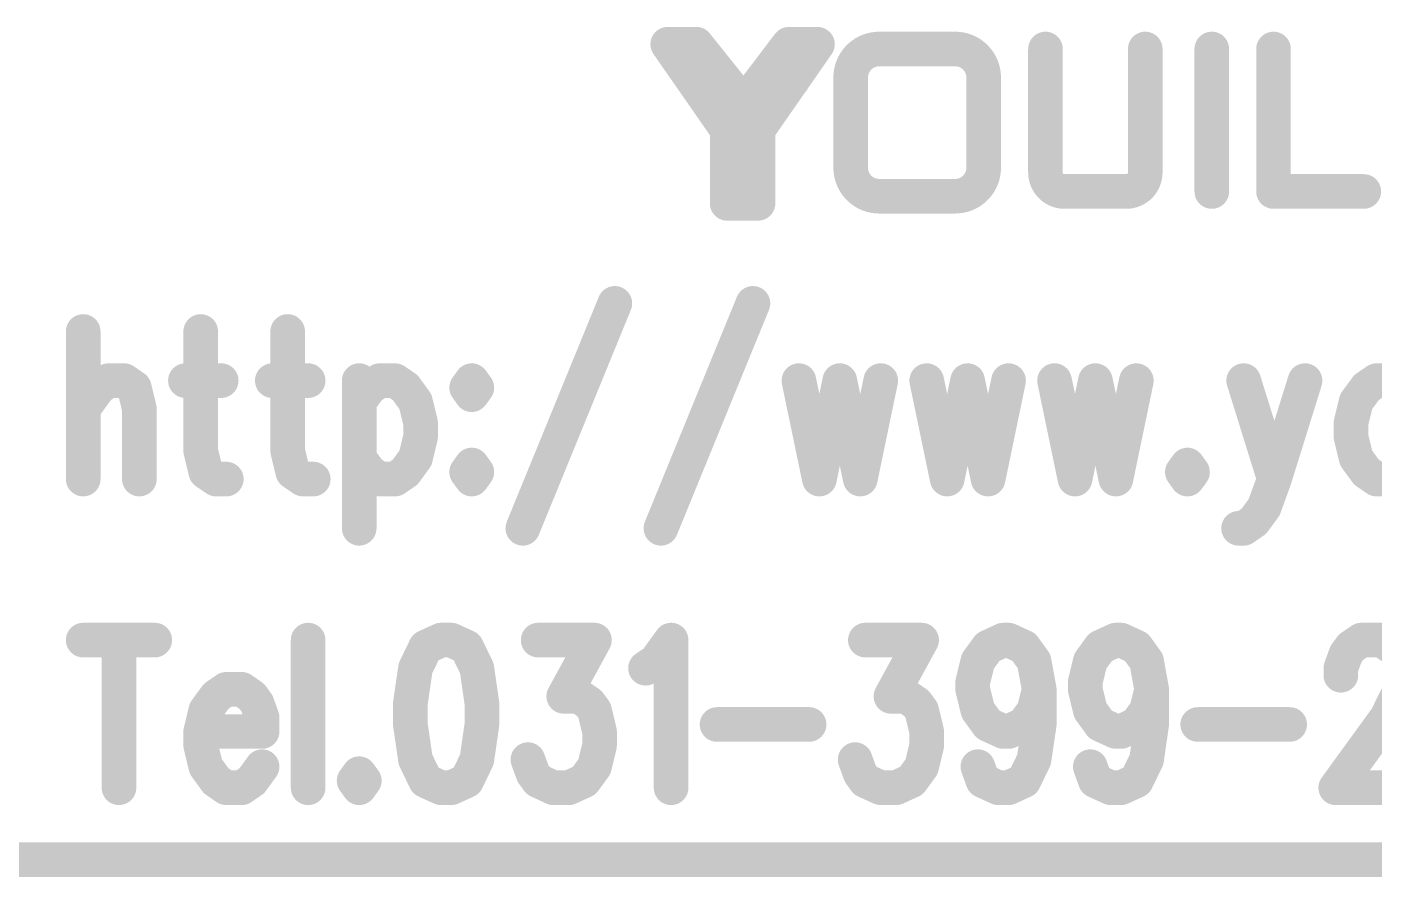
# Model space of a CAD drawing. Extents: x 100 to 144.1, y 92.1 to 144.1.
# Drawn here: x 120.638 to 124.53, y 92.1 to 94.557 of the extents above; entities that cross this region are included whole.
import ezdxf

# ---------------------------------------------------------------- set-up
doc = ezdxf.new("R2010")
doc.units = 0
doc.layers.get('0').update_dxf_attribs({"linetype": 'CONTINUOUS'})
doc.layers.add('MASK-BOTTOM_PHO', color=5, linetype='CONTINUOUS')
doc.layers.add('SILK-BOTTOM_PHO', color=14, linetype='CONTINUOUS')

# ---------------------------------------------------------------- blocks, each defined once
blk = doc.blocks.new('ROUND_1')
at = {"const_width": 0.050038}
blk.add_lwpolyline([(-0.025018, 0, 1), (0.025018, 0, 1)], format="xyb", close=True, dxfattribs=at)

msp = doc.modelspace()

# ---------------------------------------------------------------- linework, layer by layer
at = {"layer": 'MASK-BOTTOM_PHO', "const_width": 0.100076}
for points in [[(122.489214, 94.506542), (122.660918, 94.259654)], [(122.571764, 94.506542), (122.489214, 94.506542)], [(122.493024, 94.505272), (122.569732, 94.505272)], [(122.708924, 94.335092), (122.571764, 94.506542)], [(122.839226, 94.506542), (122.708924, 94.335092)], [(122.750072, 94.259654), (122.921776, 94.506542)], [(122.921776, 94.506542), (122.839226, 94.506542)], [(122.841766, 94.505272), (122.918474, 94.505272)], [(122.528076, 94.470474), (122.590814, 94.470474)], [(122.820176, 94.470474), (122.890026, 94.470474)], [(123.100084, 94.492826), (123.319794, 94.492826)], [(123.580652, 94.492826), (123.580652, 94.135956)], [(123.868942, 94.135956), (123.868942, 94.492826)], [(124.06122, 94.492826), (124.06122, 94.081092)], [(124.239528, 94.492826), (124.239528, 94.081092)], [(122.546872, 94.435422), (122.62104, 94.435422)], [(122.78995, 94.435422), (122.861324, 94.435422)], [(122.562874, 94.400624), (122.639582, 94.400624)], [(122.77217, 94.400624), (122.848878, 94.400624)], [(123.017788, 94.149672), (123.017788, 94.41053)], [(123.40209, 94.41053), (123.40209, 94.149672)], [(122.597672, 94.365826), (122.67438, 94.365826)], [(122.737118, 94.365826), (122.810524, 94.365826)], [(122.62104, 94.331028), (122.794014, 94.331028)], [(122.647202, 94.295976), (122.759724, 94.295976)], [(122.660918, 94.261178), (122.744738, 94.261178)], [(122.660918, 94.259654), (122.660918, 94.046802)], [(122.750072, 94.046802), (122.750072, 94.259654)], [(122.667522, 94.22638), (122.74423, 94.22638)], [(122.667522, 94.191328), (122.74423, 94.191328)], [(122.667522, 94.15653), (122.74423, 94.15653)], [(122.667522, 94.121732), (122.74423, 94.121732)], [(122.667522, 94.086934), (122.74423, 94.086934)], [(123.635516, 94.081092), (123.814078, 94.081092)], [(124.239528, 94.081092), (124.500386, 94.081092)], [(122.660918, 94.046802), (122.750072, 94.046802)], [(123.319794, 94.067376), (123.100084, 94.067376)], [(122.336306, 93.75775), (122.070368, 93.107764)], [(122.73534, 93.75775), (122.469402, 93.107764)], [(120.800114, 93.67647), (120.800114, 93.250004)], [(121.139712, 93.67647), (121.139712, 93.331284)], [(121.390918, 93.67647), (121.390918, 93.331284)], [(120.84431, 93.514164), (120.873774, 93.534484)], [(120.873774, 93.534484), (120.918224, 93.534484)], [(120.918224, 93.534484), (120.947688, 93.514164)], [(121.095516, 93.534484), (121.198894, 93.534484)], [(121.346468, 93.534484), (121.4501, 93.534484)], [(121.597674, 93.534484), (121.597674, 93.107764)], [(121.627392, 93.514164), (121.656856, 93.534484)], [(121.656856, 93.534484), (121.701052, 93.534484)], [(121.701052, 93.534484), (121.73077, 93.514164)], [(121.922794, 93.534484), (121.908062, 93.514164)], [(121.937526, 93.514164), (121.922794, 93.534484)], [(122.868182, 93.534484), (122.927364, 93.250004)], [(122.986292, 93.534484), (122.927364, 93.250004)], [(122.986292, 93.534484), (123.045474, 93.250004)], [(123.104656, 93.534484), (123.045474, 93.250004)], [(123.237498, 93.534484), (123.29668, 93.250004)], [(123.355608, 93.534484), (123.29668, 93.250004)], [(123.355608, 93.534484), (123.41479, 93.250004)], [(123.473972, 93.534484), (123.41479, 93.250004)], [(123.606814, 93.534484), (123.665996, 93.250004)], [(123.724924, 93.534484), (123.665996, 93.250004)], [(123.724924, 93.534484), (123.784106, 93.250004)], [(123.843288, 93.534484), (123.784106, 93.250004)], [(124.153422, 93.534484), (124.242068, 93.250004)], [(124.330714, 93.534484), (124.242068, 93.250004)], [(124.53747, 93.534484), (124.508006, 93.514164)], [(124.58192, 93.534484), (124.53747, 93.534484)], [(120.800114, 93.453204), (120.84431, 93.514164)], [(120.947688, 93.514164), (120.96242, 93.453204)], [(121.597674, 93.473524), (121.627392, 93.514164)], [(121.73077, 93.514164), (121.760234, 93.473524)], [(121.908062, 93.514164), (121.922794, 93.493844)], [(121.922794, 93.493844), (121.937526, 93.514164)], [(124.508006, 93.514164), (124.478288, 93.473524)], [(120.96242, 93.453204), (120.96242, 93.250004)], [(121.760234, 93.473524), (121.774966, 93.412564)], [(124.478288, 93.473524), (124.463556, 93.412564)], [(121.774966, 93.412564), (121.774966, 93.371924)], [(124.463556, 93.412564), (124.463556, 93.371924)], [(121.774966, 93.371924), (121.760234, 93.310964)], [(124.463556, 93.371924), (124.478288, 93.310964)], [(121.139712, 93.331284), (121.154444, 93.270324)], [(121.390918, 93.331284), (121.40565, 93.270324)], [(121.627392, 93.270324), (121.597674, 93.310964)], [(121.760234, 93.310964), (121.73077, 93.270324)], [(124.478288, 93.310964), (124.508006, 93.270324)], [(121.154444, 93.270324), (121.184162, 93.250004)], [(121.40565, 93.270324), (121.435114, 93.250004)], [(121.656856, 93.250004), (121.627392, 93.270324)], [(121.73077, 93.270324), (121.701052, 93.250004)], [(121.922794, 93.290644), (121.908062, 93.270324)], [(121.908062, 93.270324), (121.922794, 93.250004)], [(121.937526, 93.270324), (121.922794, 93.290644)], [(121.922794, 93.250004), (121.937526, 93.270324)], [(123.990862, 93.290644), (123.97613, 93.270324)], [(123.97613, 93.270324), (123.990862, 93.250004)], [(124.005594, 93.270324), (123.990862, 93.290644)], [(123.990862, 93.250004), (124.005594, 93.270324)], [(124.508006, 93.270324), (124.53747, 93.250004)], [(121.184162, 93.250004), (121.213626, 93.250004)], [(121.435114, 93.250004), (121.464832, 93.250004)], [(121.701052, 93.250004), (121.656856, 93.250004)], [(124.242068, 93.250004), (124.212604, 93.168724)], [(124.53747, 93.250004), (124.58192, 93.250004)], [(124.212604, 93.168724), (124.182886, 93.128084)], [(124.153422, 93.107764), (124.13869, 93.107764)], [(124.182886, 93.128084), (124.153422, 93.107764)], [(120.800114, 92.784676), (121.00687, 92.784676)], [(120.903492, 92.784676), (120.903492, 92.357956)], [(121.4501, 92.784676), (121.4501, 92.357956)], [(121.789698, 92.764356), (121.760234, 92.703396)], [(121.834148, 92.784676), (121.789698, 92.764356)], [(121.863612, 92.784676), (121.834148, 92.784676)], [(121.908062, 92.764356), (121.863612, 92.784676)], [(121.937526, 92.703396), (121.908062, 92.764356)], [(122.114818, 92.784676), (122.277378, 92.784676)], [(122.277378, 92.784676), (122.188732, 92.622116)], [(122.45467, 92.723716), (122.498866, 92.784676)], [(122.498866, 92.784676), (122.498866, 92.357956)], [(123.060206, 92.784676), (123.222766, 92.784676)], [(123.222766, 92.784676), (123.13412, 92.622116)], [(123.385326, 92.723716), (123.41479, 92.764356)], [(123.41479, 92.764356), (123.458986, 92.784676)], [(123.458986, 92.784676), (123.473972, 92.784676)], [(123.473972, 92.784676), (123.518168, 92.764356)], [(123.518168, 92.764356), (123.547632, 92.723716)], [(123.710192, 92.723716), (123.739656, 92.764356)], [(123.739656, 92.764356), (123.784106, 92.784676)], [(123.784106, 92.784676), (123.798838, 92.784676)], [(123.798838, 92.784676), (123.843288, 92.764356)], [(123.843288, 92.764356), (123.872752, 92.723716)], [(124.448824, 92.744036), (124.463556, 92.764356)], [(124.463556, 92.764356), (124.493274, 92.784676)], [(124.493274, 92.784676), (124.552202, 92.784676)], [(124.552202, 92.784676), (124.58192, 92.764356)], [(122.424952, 92.703396), (122.45467, 92.723716)], [(123.37034, 92.662756), (123.385326, 92.723716)], [(123.547632, 92.723716), (123.562618, 92.642436)], [(123.69546, 92.662756), (123.710192, 92.723716)], [(123.872752, 92.723716), (123.887484, 92.642436)], [(124.434092, 92.703396), (124.448824, 92.744036)], [(121.760234, 92.703396), (121.745502, 92.601796)], [(121.952258, 92.601796), (121.937526, 92.703396)], [(124.434092, 92.683076), (124.434092, 92.703396)], [(121.213626, 92.642436), (121.184162, 92.622116)], [(121.258076, 92.642436), (121.213626, 92.642436)], [(121.28754, 92.622116), (121.258076, 92.642436)], [(123.37034, 92.642436), (123.37034, 92.662756)], [(123.385326, 92.581476), (123.37034, 92.642436)], [(123.562618, 92.642436), (123.547632, 92.581476)], [(123.562618, 92.642436), (123.562618, 92.540836)], [(123.69546, 92.642436), (123.69546, 92.662756)], [(123.710192, 92.581476), (123.69546, 92.642436)], [(123.887484, 92.642436), (123.872752, 92.581476)], [(123.887484, 92.642436), (123.887484, 92.540836)], [(121.184162, 92.622116), (121.154444, 92.581476)], [(121.302272, 92.601796), (121.28754, 92.622116)], [(121.317004, 92.561156), (121.302272, 92.601796)], [(121.745502, 92.601796), (121.745502, 92.540836)], [(121.952258, 92.540836), (121.952258, 92.601796)], [(122.188732, 92.622116), (122.232928, 92.622116)], [(122.232928, 92.622116), (122.262392, 92.601796)], [(122.262392, 92.601796), (122.277378, 92.581476)], [(123.13412, 92.622116), (123.178316, 92.622116)], [(123.178316, 92.622116), (123.208034, 92.601796)], [(123.208034, 92.601796), (123.222766, 92.581476)], [(124.596652, 92.622116), (124.566934, 92.561156)], [(121.154444, 92.581476), (121.139712, 92.520516)], [(121.317004, 92.520516), (121.317004, 92.561156)], [(122.277378, 92.581476), (122.29211, 92.520516)], [(123.222766, 92.581476), (123.237498, 92.520516)], [(123.41479, 92.540836), (123.385326, 92.581476)], [(123.547632, 92.581476), (123.518168, 92.540836)], [(123.739656, 92.540836), (123.710192, 92.581476)], [(123.872752, 92.581476), (123.843288, 92.540836)], [(124.566934, 92.561156), (124.41936, 92.357956)], [(121.139712, 92.520516), (121.317004, 92.520516)], [(121.139712, 92.520516), (121.139712, 92.479876)], [(121.745502, 92.540836), (121.760234, 92.439236)], [(121.937526, 92.439236), (121.952258, 92.540836)], [(122.29211, 92.520516), (122.29211, 92.479876)], [(122.631708, 92.540836), (122.897646, 92.540836)], [(123.237498, 92.520516), (123.237498, 92.479876)], [(123.458986, 92.520516), (123.41479, 92.540836)], [(123.473972, 92.520516), (123.458986, 92.520516)], [(123.518168, 92.540836), (123.473972, 92.520516)], [(123.562618, 92.540836), (123.547632, 92.439236)], [(123.784106, 92.520516), (123.739656, 92.540836)], [(123.798838, 92.520516), (123.784106, 92.520516)], [(123.843288, 92.540836), (123.798838, 92.520516)], [(123.887484, 92.540836), (123.872752, 92.439236)], [(124.02058, 92.540836), (124.286264, 92.540836)], [(121.139712, 92.479876), (121.154444, 92.418916)], [(122.29211, 92.479876), (122.277378, 92.418916)], [(123.237498, 92.479876), (123.222766, 92.418916)], [(121.760234, 92.439236), (121.789698, 92.378276)], [(121.908062, 92.378276), (121.937526, 92.439236)], [(122.100086, 92.398596), (122.0851, 92.439236)], [(123.045474, 92.398596), (123.030742, 92.439236)], [(123.547632, 92.439236), (123.518168, 92.378276)], [(123.872752, 92.439236), (123.843288, 92.378276)], [(121.154444, 92.418916), (121.184162, 92.378276)], [(121.28754, 92.378276), (121.317004, 92.418916)], [(121.597674, 92.398596), (121.582942, 92.378276)], [(121.612406, 92.378276), (121.597674, 92.398596)], [(122.114818, 92.378276), (122.100086, 92.398596)], [(122.277378, 92.418916), (122.24766, 92.378276)], [(123.060206, 92.378276), (123.045474, 92.398596)], [(123.222766, 92.418916), (123.193302, 92.378276)], [(123.400058, 92.378276), (123.385326, 92.418916)], [(123.724924, 92.378276), (123.710192, 92.418916)], [(121.184162, 92.378276), (121.213626, 92.357956)], [(121.258076, 92.357956), (121.28754, 92.378276)], [(121.582942, 92.378276), (121.597674, 92.357956)], [(121.597674, 92.357956), (121.612406, 92.378276)], [(121.789698, 92.378276), (121.834148, 92.357956)], [(121.863612, 92.357956), (121.908062, 92.378276)], [(122.159014, 92.357956), (122.114818, 92.378276)], [(122.24766, 92.378276), (122.203464, 92.357956)], [(123.104656, 92.357956), (123.060206, 92.378276)], [(123.193302, 92.378276), (123.148852, 92.357956)], [(123.444254, 92.357956), (123.400058, 92.378276)], [(123.518168, 92.378276), (123.473972, 92.357956)], [(123.769374, 92.357956), (123.724924, 92.378276)], [(123.843288, 92.378276), (123.798838, 92.357956)], [(121.213626, 92.357956), (121.258076, 92.357956)], [(121.834148, 92.357956), (121.863612, 92.357956)], [(122.203464, 92.357956), (122.159014, 92.357956)], [(123.148852, 92.357956), (123.104656, 92.357956)], [(123.473972, 92.357956), (123.444254, 92.357956)], [(123.798838, 92.357956), (123.769374, 92.357956)], [(124.41936, 92.357956), (124.626116, 92.357956)], [(100.32492, 92.14993), (127.625094, 92.14993)]]:
    msp.add_lwpolyline(points, dxfattribs=at)
for points in [[(123.100084, 94.492826, 0.4142136), (123.017788, 94.41053)], [(123.40209, 94.41053, 0.4142136), (123.319794, 94.492826)], [(123.017788, 94.149672, 0.4142136), (123.100084, 94.067376)], [(123.319794, 94.067376, 0.4142136), (123.40209, 94.149672)], [(123.580652, 94.135956, 0.4142136), (123.635516, 94.081092)], [(123.814078, 94.081092, 0.4142136), (123.868942, 94.135956)]]:
    msp.add_lwpolyline(points, format="xyb", dxfattribs=at)
at = {"layer": 'SILK-BOTTOM_PHO', "const_width": 0.100076}
for points in [[(122.489214, 94.506542), (122.660918, 94.259654)], [(122.571764, 94.506542), (122.489214, 94.506542)], [(122.493024, 94.505272), (122.569732, 94.505272)], [(122.708924, 94.335092), (122.571764, 94.506542)], [(122.839226, 94.506542), (122.708924, 94.335092)], [(122.750072, 94.259654), (122.921776, 94.506542)], [(122.921776, 94.506542), (122.839226, 94.506542)], [(122.841766, 94.505272), (122.918474, 94.505272)], [(122.528076, 94.470474), (122.590814, 94.470474)], [(122.820176, 94.470474), (122.890026, 94.470474)], [(123.100084, 94.492826), (123.319794, 94.492826)], [(123.580652, 94.492826), (123.580652, 94.135956)], [(123.868942, 94.135956), (123.868942, 94.492826)], [(124.06122, 94.492826), (124.06122, 94.081092)], [(124.239528, 94.492826), (124.239528, 94.081092)], [(122.546872, 94.435422), (122.62104, 94.435422)], [(122.78995, 94.435422), (122.861324, 94.435422)], [(122.562874, 94.400624), (122.639582, 94.400624)], [(122.77217, 94.400624), (122.848878, 94.400624)], [(123.017788, 94.149672), (123.017788, 94.41053)], [(123.40209, 94.41053), (123.40209, 94.149672)], [(122.597672, 94.365826), (122.67438, 94.365826)], [(122.737118, 94.365826), (122.810524, 94.365826)], [(122.62104, 94.331028), (122.794014, 94.331028)], [(122.647202, 94.295976), (122.759724, 94.295976)], [(122.660918, 94.261178), (122.744738, 94.261178)], [(122.660918, 94.259654), (122.660918, 94.046802)], [(122.750072, 94.046802), (122.750072, 94.259654)], [(122.667522, 94.22638), (122.74423, 94.22638)], [(122.667522, 94.191328), (122.74423, 94.191328)], [(122.667522, 94.15653), (122.74423, 94.15653)], [(122.667522, 94.121732), (122.74423, 94.121732)], [(122.667522, 94.086934), (122.74423, 94.086934)], [(123.635516, 94.081092), (123.814078, 94.081092)], [(124.239528, 94.081092), (124.500386, 94.081092)], [(122.660918, 94.046802), (122.750072, 94.046802)], [(123.319794, 94.067376), (123.100084, 94.067376)], [(122.336306, 93.75775), (122.070368, 93.107764)], [(122.73534, 93.75775), (122.469402, 93.107764)], [(120.800114, 93.67647), (120.800114, 93.250004)], [(121.139712, 93.67647), (121.139712, 93.331284)], [(121.390918, 93.67647), (121.390918, 93.331284)], [(120.84431, 93.514164), (120.873774, 93.534484)], [(120.873774, 93.534484), (120.918224, 93.534484)], [(120.918224, 93.534484), (120.947688, 93.514164)], [(121.095516, 93.534484), (121.198894, 93.534484)], [(121.346468, 93.534484), (121.4501, 93.534484)], [(121.597674, 93.534484), (121.597674, 93.107764)], [(121.627392, 93.514164), (121.656856, 93.534484)], [(121.656856, 93.534484), (121.701052, 93.534484)], [(121.701052, 93.534484), (121.73077, 93.514164)], [(121.922794, 93.534484), (121.908062, 93.514164)], [(121.937526, 93.514164), (121.922794, 93.534484)], [(122.868182, 93.534484), (122.927364, 93.250004)], [(122.986292, 93.534484), (122.927364, 93.250004)], [(122.986292, 93.534484), (123.045474, 93.250004)], [(123.104656, 93.534484), (123.045474, 93.250004)], [(123.237498, 93.534484), (123.29668, 93.250004)], [(123.355608, 93.534484), (123.29668, 93.250004)], [(123.355608, 93.534484), (123.41479, 93.250004)], [(123.473972, 93.534484), (123.41479, 93.250004)], [(123.606814, 93.534484), (123.665996, 93.250004)], [(123.724924, 93.534484), (123.665996, 93.250004)], [(123.724924, 93.534484), (123.784106, 93.250004)], [(123.843288, 93.534484), (123.784106, 93.250004)], [(124.153422, 93.534484), (124.242068, 93.250004)], [(124.330714, 93.534484), (124.242068, 93.250004)], [(124.53747, 93.534484), (124.508006, 93.514164)], [(124.58192, 93.534484), (124.53747, 93.534484)], [(120.800114, 93.453204), (120.84431, 93.514164)], [(120.947688, 93.514164), (120.96242, 93.453204)], [(121.597674, 93.473524), (121.627392, 93.514164)], [(121.73077, 93.514164), (121.760234, 93.473524)], [(121.908062, 93.514164), (121.922794, 93.493844)], [(121.922794, 93.493844), (121.937526, 93.514164)], [(124.508006, 93.514164), (124.478288, 93.473524)], [(120.96242, 93.453204), (120.96242, 93.250004)], [(121.760234, 93.473524), (121.774966, 93.412564)], [(124.478288, 93.473524), (124.463556, 93.412564)], [(121.774966, 93.412564), (121.774966, 93.371924)], [(124.463556, 93.412564), (124.463556, 93.371924)], [(121.774966, 93.371924), (121.760234, 93.310964)], [(124.463556, 93.371924), (124.478288, 93.310964)], [(121.139712, 93.331284), (121.154444, 93.270324)], [(121.390918, 93.331284), (121.40565, 93.270324)], [(121.627392, 93.270324), (121.597674, 93.310964)], [(121.760234, 93.310964), (121.73077, 93.270324)], [(124.478288, 93.310964), (124.508006, 93.270324)], [(121.154444, 93.270324), (121.184162, 93.250004)], [(121.40565, 93.270324), (121.435114, 93.250004)], [(121.656856, 93.250004), (121.627392, 93.270324)], [(121.73077, 93.270324), (121.701052, 93.250004)], [(121.922794, 93.290644), (121.908062, 93.270324)], [(121.908062, 93.270324), (121.922794, 93.250004)], [(121.937526, 93.270324), (121.922794, 93.290644)], [(121.922794, 93.250004), (121.937526, 93.270324)], [(123.990862, 93.290644), (123.97613, 93.270324)], [(123.97613, 93.270324), (123.990862, 93.250004)], [(124.005594, 93.270324), (123.990862, 93.290644)], [(123.990862, 93.250004), (124.005594, 93.270324)], [(124.508006, 93.270324), (124.53747, 93.250004)], [(121.184162, 93.250004), (121.213626, 93.250004)], [(121.435114, 93.250004), (121.464832, 93.250004)], [(121.701052, 93.250004), (121.656856, 93.250004)], [(124.242068, 93.250004), (124.212604, 93.168724)], [(124.53747, 93.250004), (124.58192, 93.250004)], [(124.212604, 93.168724), (124.182886, 93.128084)], [(124.153422, 93.107764), (124.13869, 93.107764)], [(124.182886, 93.128084), (124.153422, 93.107764)], [(120.800114, 92.784676), (121.00687, 92.784676)], [(120.903492, 92.784676), (120.903492, 92.357956)], [(121.4501, 92.784676), (121.4501, 92.357956)], [(121.789698, 92.764356), (121.760234, 92.703396)], [(121.834148, 92.784676), (121.789698, 92.764356)], [(121.863612, 92.784676), (121.834148, 92.784676)], [(121.908062, 92.764356), (121.863612, 92.784676)], [(121.937526, 92.703396), (121.908062, 92.764356)], [(122.114818, 92.784676), (122.277378, 92.784676)], [(122.277378, 92.784676), (122.188732, 92.622116)], [(122.45467, 92.723716), (122.498866, 92.784676)], [(122.498866, 92.784676), (122.498866, 92.357956)], [(123.060206, 92.784676), (123.222766, 92.784676)], [(123.222766, 92.784676), (123.13412, 92.622116)], [(123.385326, 92.723716), (123.41479, 92.764356)], [(123.41479, 92.764356), (123.458986, 92.784676)], [(123.458986, 92.784676), (123.473972, 92.784676)], [(123.473972, 92.784676), (123.518168, 92.764356)], [(123.518168, 92.764356), (123.547632, 92.723716)], [(123.710192, 92.723716), (123.739656, 92.764356)], [(123.739656, 92.764356), (123.784106, 92.784676)], [(123.784106, 92.784676), (123.798838, 92.784676)], [(123.798838, 92.784676), (123.843288, 92.764356)], [(123.843288, 92.764356), (123.872752, 92.723716)], [(124.448824, 92.744036), (124.463556, 92.764356)], [(124.463556, 92.764356), (124.493274, 92.784676)], [(124.493274, 92.784676), (124.552202, 92.784676)], [(124.552202, 92.784676), (124.58192, 92.764356)], [(122.424952, 92.703396), (122.45467, 92.723716)], [(123.37034, 92.662756), (123.385326, 92.723716)], [(123.547632, 92.723716), (123.562618, 92.642436)], [(123.69546, 92.662756), (123.710192, 92.723716)], [(123.872752, 92.723716), (123.887484, 92.642436)], [(124.434092, 92.703396), (124.448824, 92.744036)], [(121.760234, 92.703396), (121.745502, 92.601796)], [(121.952258, 92.601796), (121.937526, 92.703396)], [(124.434092, 92.683076), (124.434092, 92.703396)], [(121.213626, 92.642436), (121.184162, 92.622116)], [(121.258076, 92.642436), (121.213626, 92.642436)], [(121.28754, 92.622116), (121.258076, 92.642436)], [(123.37034, 92.642436), (123.37034, 92.662756)], [(123.385326, 92.581476), (123.37034, 92.642436)], [(123.562618, 92.642436), (123.547632, 92.581476)], [(123.562618, 92.642436), (123.562618, 92.540836)], [(123.69546, 92.642436), (123.69546, 92.662756)], [(123.710192, 92.581476), (123.69546, 92.642436)], [(123.887484, 92.642436), (123.872752, 92.581476)], [(123.887484, 92.642436), (123.887484, 92.540836)], [(121.184162, 92.622116), (121.154444, 92.581476)], [(121.302272, 92.601796), (121.28754, 92.622116)], [(121.317004, 92.561156), (121.302272, 92.601796)], [(121.745502, 92.601796), (121.745502, 92.540836)], [(121.952258, 92.540836), (121.952258, 92.601796)], [(122.188732, 92.622116), (122.232928, 92.622116)], [(122.232928, 92.622116), (122.262392, 92.601796)], [(122.262392, 92.601796), (122.277378, 92.581476)], [(123.13412, 92.622116), (123.178316, 92.622116)], [(123.178316, 92.622116), (123.208034, 92.601796)], [(123.208034, 92.601796), (123.222766, 92.581476)], [(124.596652, 92.622116), (124.566934, 92.561156)], [(121.154444, 92.581476), (121.139712, 92.520516)], [(121.317004, 92.520516), (121.317004, 92.561156)], [(122.277378, 92.581476), (122.29211, 92.520516)], [(123.222766, 92.581476), (123.237498, 92.520516)], [(123.41479, 92.540836), (123.385326, 92.581476)], [(123.547632, 92.581476), (123.518168, 92.540836)], [(123.739656, 92.540836), (123.710192, 92.581476)], [(123.872752, 92.581476), (123.843288, 92.540836)], [(124.566934, 92.561156), (124.41936, 92.357956)], [(121.139712, 92.520516), (121.317004, 92.520516)], [(121.139712, 92.520516), (121.139712, 92.479876)], [(121.745502, 92.540836), (121.760234, 92.439236)], [(121.937526, 92.439236), (121.952258, 92.540836)], [(122.29211, 92.520516), (122.29211, 92.479876)], [(122.631708, 92.540836), (122.897646, 92.540836)], [(123.237498, 92.520516), (123.237498, 92.479876)], [(123.458986, 92.520516), (123.41479, 92.540836)], [(123.473972, 92.520516), (123.458986, 92.520516)], [(123.518168, 92.540836), (123.473972, 92.520516)], [(123.562618, 92.540836), (123.547632, 92.439236)], [(123.784106, 92.520516), (123.739656, 92.540836)], [(123.798838, 92.520516), (123.784106, 92.520516)], [(123.843288, 92.540836), (123.798838, 92.520516)], [(123.887484, 92.540836), (123.872752, 92.439236)], [(124.02058, 92.540836), (124.286264, 92.540836)], [(121.139712, 92.479876), (121.154444, 92.418916)], [(122.29211, 92.479876), (122.277378, 92.418916)], [(123.237498, 92.479876), (123.222766, 92.418916)], [(121.760234, 92.439236), (121.789698, 92.378276)], [(121.908062, 92.378276), (121.937526, 92.439236)], [(122.100086, 92.398596), (122.0851, 92.439236)], [(123.045474, 92.398596), (123.030742, 92.439236)], [(123.547632, 92.439236), (123.518168, 92.378276)], [(123.872752, 92.439236), (123.843288, 92.378276)], [(121.154444, 92.418916), (121.184162, 92.378276)], [(121.28754, 92.378276), (121.317004, 92.418916)], [(121.597674, 92.398596), (121.582942, 92.378276)], [(121.612406, 92.378276), (121.597674, 92.398596)], [(122.114818, 92.378276), (122.100086, 92.398596)], [(122.277378, 92.418916), (122.24766, 92.378276)], [(123.060206, 92.378276), (123.045474, 92.398596)], [(123.222766, 92.418916), (123.193302, 92.378276)], [(123.400058, 92.378276), (123.385326, 92.418916)], [(123.724924, 92.378276), (123.710192, 92.418916)], [(121.184162, 92.378276), (121.213626, 92.357956)], [(121.258076, 92.357956), (121.28754, 92.378276)], [(121.582942, 92.378276), (121.597674, 92.357956)], [(121.597674, 92.357956), (121.612406, 92.378276)], [(121.789698, 92.378276), (121.834148, 92.357956)], [(121.863612, 92.357956), (121.908062, 92.378276)], [(122.159014, 92.357956), (122.114818, 92.378276)], [(122.24766, 92.378276), (122.203464, 92.357956)], [(123.104656, 92.357956), (123.060206, 92.378276)], [(123.193302, 92.378276), (123.148852, 92.357956)], [(123.444254, 92.357956), (123.400058, 92.378276)], [(123.518168, 92.378276), (123.473972, 92.357956)], [(123.769374, 92.357956), (123.724924, 92.378276)], [(123.843288, 92.378276), (123.798838, 92.357956)], [(121.213626, 92.357956), (121.258076, 92.357956)], [(121.834148, 92.357956), (121.863612, 92.357956)], [(122.203464, 92.357956), (122.159014, 92.357956)], [(123.148852, 92.357956), (123.104656, 92.357956)], [(123.473972, 92.357956), (123.444254, 92.357956)], [(123.798838, 92.357956), (123.769374, 92.357956)], [(124.41936, 92.357956), (124.626116, 92.357956)], [(100.32492, 92.14993), (127.625094, 92.14993)]]:
    msp.add_lwpolyline(points, dxfattribs=at)
for points in [[(123.100084, 94.492826, 0.4142136), (123.017788, 94.41053)], [(123.40209, 94.41053, 0.4142136), (123.319794, 94.492826)], [(123.017788, 94.149672, 0.4142136), (123.100084, 94.067376)], [(123.319794, 94.067376, 0.4142136), (123.40209, 94.149672)], [(123.580652, 94.135956, 0.4142136), (123.635516, 94.081092)], [(123.814078, 94.081092, 0.4142136), (123.868942, 94.135956)]]:
    msp.add_lwpolyline(points, format="xyb", dxfattribs=at)

# ---------------------------------------------------------------- block references
at = {"layer": 'MASK-BOTTOM_PHO'}
for p in [(122.489214, 94.506542), (122.489214, 94.506542), (122.493024, 94.505272), (122.569732, 94.505272), (122.571764, 94.506542), (122.839226, 94.506542), (122.841766, 94.505272), (122.918474, 94.505272), (122.921776, 94.506542), (122.528076, 94.470474), (122.590814, 94.470474), (122.820176, 94.470474), (122.890026, 94.470474), (123.100084, 94.492826), (123.100084, 94.492826), (123.319794, 94.492826), (123.319794, 94.492826), (123.580652, 94.492826), (123.868942, 94.492826), (124.06122, 94.492826), (124.239528, 94.492826), (122.546872, 94.435422), (122.62104, 94.435422), (122.78995, 94.435422), (122.861324, 94.435422), (122.562874, 94.400624), (122.639582, 94.400624), (122.77217, 94.400624), (122.848878, 94.400624), (123.017788, 94.41053), (123.017788, 94.41053), (123.40209, 94.41053), (123.40209, 94.41053), (122.597672, 94.365826), (122.67438, 94.365826), (122.737118, 94.365826), (122.810524, 94.365826), (122.62104, 94.331028), (122.708924, 94.335092), (122.794014, 94.331028), (122.647202, 94.295976), (122.759724, 94.295976), (122.660918, 94.261178), (122.660918, 94.259654), (122.744738, 94.261178), (122.750072, 94.259654), (122.667522, 94.22638), (122.667522, 94.191328), (122.74423, 94.22638), (122.74423, 94.191328), (122.667522, 94.15653), (122.74423, 94.15653), (122.667522, 94.121732), (122.74423, 94.121732), (123.017788, 94.149672), (123.017788, 94.149672), (123.40209, 94.149672), (123.40209, 94.149672), (123.580652, 94.135956), (123.580652, 94.135956), (123.868942, 94.135956), (123.868942, 94.135956), (122.667522, 94.086934), (122.74423, 94.086934), (123.635516, 94.081092), (123.635516, 94.081092), (123.814078, 94.081092), (123.814078, 94.081092), (124.06122, 94.081092), (124.239528, 94.081092), (124.500386, 94.081092), (122.660918, 94.046802), (122.750072, 94.046802), (123.100084, 94.067376), (123.100084, 94.067376), (123.319794, 94.067376), (123.319794, 94.067376), (122.336306, 93.75775), (122.73534, 93.75775), (120.800114, 93.67647), (121.139712, 93.67647), (121.390918, 93.67647), (120.873774, 93.534484), (120.918224, 93.534484), (121.095516, 93.534484), (121.198894, 93.534484), (121.346468, 93.534484), (121.4501, 93.534484), (121.597674, 93.534484), (121.656856, 93.534484), (121.701052, 93.534484), (121.922794, 93.534484), (121.922794, 93.534484), (122.868182, 93.534484), (122.986292, 93.534484), (122.986292, 93.534484), (123.104656, 93.534484), (123.237498, 93.534484), (123.355608, 93.534484), (123.355608, 93.534484), (123.473972, 93.534484), (123.606814, 93.534484), (123.724924, 93.534484), (123.724924, 93.534484), (123.843288, 93.534484), (124.153422, 93.534484), (124.330714, 93.534484), (124.53747, 93.534484), (124.53747, 93.534484), (120.84431, 93.514164), (120.947688, 93.514164), (121.627392, 93.514164), (121.73077, 93.514164), (121.908062, 93.514164), (121.922794, 93.493844), (121.937526, 93.514164), (124.508006, 93.514164), (120.800114, 93.453204), (120.96242, 93.453204), (121.597674, 93.473524), (121.760234, 93.473524), (124.478288, 93.473524), (121.774966, 93.412564), (124.463556, 93.412564), (121.774966, 93.371924), (124.463556, 93.371924), (121.139712, 93.331284), (121.390918, 93.331284), (121.597674, 93.310964), (121.760234, 93.310964), (124.478288, 93.310964), (121.154444, 93.270324), (121.40565, 93.270324), (121.627392, 93.270324), (121.73077, 93.270324), (121.908062, 93.270324), (121.922794, 93.290644), (121.922794, 93.290644), (121.937526, 93.270324), (123.97613, 93.270324), (123.990862, 93.290644), (123.990862, 93.290644), (124.005594, 93.270324), (124.508006, 93.270324), (120.800114, 93.250004), (120.96242, 93.250004), (121.184162, 93.250004), (121.213626, 93.250004), (121.435114, 93.250004), (121.464832, 93.250004), (121.656856, 93.250004), (121.701052, 93.250004), (121.922794, 93.250004), (122.927364, 93.250004), (122.927364, 93.250004), (123.045474, 93.250004), (123.045474, 93.250004), (123.29668, 93.250004), (123.29668, 93.250004), (123.41479, 93.250004), (123.41479, 93.250004), (123.665996, 93.250004), (123.665996, 93.250004), (123.784106, 93.250004), (123.784106, 93.250004), (123.990862, 93.250004), (124.242068, 93.250004), (124.242068, 93.250004), (124.53747, 93.250004), (124.212604, 93.168724), (121.597674, 93.107764), (122.070368, 93.107764), (122.469402, 93.107764), (124.13869, 93.107764), (124.153422, 93.107764), (124.182886, 93.128084), (120.800114, 92.784676), (120.903492, 92.784676), (121.00687, 92.784676), (121.4501, 92.784676), (121.789698, 92.764356), (121.834148, 92.784676), (121.834148, 92.784676), (121.863612, 92.784676), (121.908062, 92.764356), (122.114818, 92.784676), (122.277378, 92.784676), (122.498866, 92.784676), (123.060206, 92.784676), (123.222766, 92.784676), (123.41479, 92.764356), (123.458986, 92.784676), (123.473972, 92.784676), (123.518168, 92.764356), (123.739656, 92.764356), (123.784106, 92.784676), (123.798838, 92.784676), (123.843288, 92.764356), (124.463556, 92.764356), (124.493274, 92.784676), (124.552202, 92.784676), (122.45467, 92.723716), (123.385326, 92.723716), (123.547632, 92.723716), (123.710192, 92.723716), (123.872752, 92.723716), (124.448824, 92.744036), (121.760234, 92.703396), (121.937526, 92.703396), (122.424952, 92.703396), (124.434092, 92.703396), (124.434092, 92.683076), (121.213626, 92.642436), (121.258076, 92.642436), (123.37034, 92.662756), (123.37034, 92.642436), (123.562618, 92.642436), (123.562618, 92.642436), (123.69546, 92.662756), (123.69546, 92.642436), (123.887484, 92.642436), (123.887484, 92.642436), (121.184162, 92.622116), (121.28754, 92.622116), (121.302272, 92.601796), (121.745502, 92.601796), (121.952258, 92.601796), (122.188732, 92.622116), (122.232928, 92.622116), (122.262392, 92.601796), (123.13412, 92.622116), (123.178316, 92.622116), (123.208034, 92.601796), (121.154444, 92.581476), (121.317004, 92.561156), (122.277378, 92.581476), (123.222766, 92.581476), (123.385326, 92.581476), (123.547632, 92.581476), (123.710192, 92.581476), (123.872752, 92.581476), (124.566934, 92.561156), (121.139712, 92.520516), (121.139712, 92.520516), (121.317004, 92.520516), (121.745502, 92.540836), (121.952258, 92.540836), (122.29211, 92.520516), (122.631708, 92.540836), (122.897646, 92.540836), (123.237498, 92.520516), (123.41479, 92.540836), (123.458986, 92.520516), (123.473972, 92.520516), (123.518168, 92.540836), (123.562618, 92.540836), (123.739656, 92.540836), (123.784106, 92.520516), (123.798838, 92.520516), (123.843288, 92.540836), (123.887484, 92.540836), (124.02058, 92.540836), (124.286264, 92.540836), (121.139712, 92.479876), (122.29211, 92.479876), (123.237498, 92.479876), (121.760234, 92.439236), (121.937526, 92.439236), (122.0851, 92.439236), (123.030742, 92.439236), (123.547632, 92.439236), (123.872752, 92.439236), (121.154444, 92.418916), (121.317004, 92.418916), (121.597674, 92.398596), (121.597674, 92.398596), (122.100086, 92.398596), (122.277378, 92.418916), (123.045474, 92.398596), (123.222766, 92.418916), (123.385326, 92.418916), (123.710192, 92.418916), (121.184162, 92.378276), (121.28754, 92.378276), (121.582942, 92.378276), (121.612406, 92.378276), (121.789698, 92.378276), (121.908062, 92.378276), (122.114818, 92.378276), (122.24766, 92.378276), (123.060206, 92.378276), (123.193302, 92.378276), (123.400058, 92.378276), (123.518168, 92.378276), (123.724924, 92.378276), (123.843288, 92.378276), (120.903492, 92.357956), (121.213626, 92.357956), (121.258076, 92.357956), (121.4501, 92.357956), (121.597674, 92.357956), (121.834148, 92.357956), (121.863612, 92.357956), (122.159014, 92.357956), (122.203464, 92.357956), (122.498866, 92.357956), (123.104656, 92.357956), (123.148852, 92.357956), (123.444254, 92.357956), (123.473972, 92.357956), (123.769374, 92.357956), (123.798838, 92.357956), (124.41936, 92.357956)]:
    msp.add_blockref('ROUND_1', p, dxfattribs=at)
at = {"layer": 'SILK-BOTTOM_PHO'}
for p in [(122.489214, 94.506542), (122.489214, 94.506542), (122.493024, 94.505272), (122.569732, 94.505272), (122.571764, 94.506542), (122.839226, 94.506542), (122.841766, 94.505272), (122.918474, 94.505272), (122.921776, 94.506542), (122.528076, 94.470474), (122.590814, 94.470474), (122.820176, 94.470474), (122.890026, 94.470474), (123.100084, 94.492826), (123.100084, 94.492826), (123.319794, 94.492826), (123.319794, 94.492826), (123.580652, 94.492826), (123.868942, 94.492826), (124.06122, 94.492826), (124.239528, 94.492826), (122.546872, 94.435422), (122.62104, 94.435422), (122.78995, 94.435422), (122.861324, 94.435422), (122.562874, 94.400624), (122.639582, 94.400624), (122.77217, 94.400624), (122.848878, 94.400624), (123.017788, 94.41053), (123.017788, 94.41053), (123.40209, 94.41053), (123.40209, 94.41053), (122.597672, 94.365826), (122.67438, 94.365826), (122.737118, 94.365826), (122.810524, 94.365826), (122.62104, 94.331028), (122.708924, 94.335092), (122.794014, 94.331028), (122.647202, 94.295976), (122.759724, 94.295976), (122.660918, 94.261178), (122.660918, 94.259654), (122.744738, 94.261178), (122.750072, 94.259654), (122.667522, 94.22638), (122.667522, 94.191328), (122.74423, 94.22638), (122.74423, 94.191328), (122.667522, 94.15653), (122.74423, 94.15653), (122.667522, 94.121732), (122.74423, 94.121732), (123.017788, 94.149672), (123.017788, 94.149672), (123.40209, 94.149672), (123.40209, 94.149672), (123.580652, 94.135956), (123.580652, 94.135956), (123.868942, 94.135956), (123.868942, 94.135956), (122.667522, 94.086934), (122.74423, 94.086934), (123.635516, 94.081092), (123.635516, 94.081092), (123.814078, 94.081092), (123.814078, 94.081092), (124.06122, 94.081092), (124.239528, 94.081092), (124.500386, 94.081092), (122.660918, 94.046802), (122.750072, 94.046802), (123.100084, 94.067376), (123.100084, 94.067376), (123.319794, 94.067376), (123.319794, 94.067376), (122.336306, 93.75775), (122.73534, 93.75775), (120.800114, 93.67647), (121.139712, 93.67647), (121.390918, 93.67647), (120.873774, 93.534484), (120.918224, 93.534484), (121.095516, 93.534484), (121.198894, 93.534484), (121.346468, 93.534484), (121.4501, 93.534484), (121.597674, 93.534484), (121.656856, 93.534484), (121.701052, 93.534484), (121.922794, 93.534484), (121.922794, 93.534484), (122.868182, 93.534484), (122.986292, 93.534484), (122.986292, 93.534484), (123.104656, 93.534484), (123.237498, 93.534484), (123.355608, 93.534484), (123.355608, 93.534484), (123.473972, 93.534484), (123.606814, 93.534484), (123.724924, 93.534484), (123.724924, 93.534484), (123.843288, 93.534484), (124.153422, 93.534484), (124.330714, 93.534484), (124.53747, 93.534484), (124.53747, 93.534484), (120.84431, 93.514164), (120.947688, 93.514164), (121.627392, 93.514164), (121.73077, 93.514164), (121.908062, 93.514164), (121.922794, 93.493844), (121.937526, 93.514164), (124.508006, 93.514164), (120.800114, 93.453204), (120.96242, 93.453204), (121.597674, 93.473524), (121.760234, 93.473524), (124.478288, 93.473524), (121.774966, 93.412564), (124.463556, 93.412564), (121.774966, 93.371924), (124.463556, 93.371924), (121.139712, 93.331284), (121.390918, 93.331284), (121.597674, 93.310964), (121.760234, 93.310964), (124.478288, 93.310964), (121.154444, 93.270324), (121.40565, 93.270324), (121.627392, 93.270324), (121.73077, 93.270324), (121.908062, 93.270324), (121.922794, 93.290644), (121.922794, 93.290644), (121.937526, 93.270324), (123.97613, 93.270324), (123.990862, 93.290644), (123.990862, 93.290644), (124.005594, 93.270324), (124.508006, 93.270324), (120.800114, 93.250004), (120.96242, 93.250004), (121.184162, 93.250004), (121.213626, 93.250004), (121.435114, 93.250004), (121.464832, 93.250004), (121.656856, 93.250004), (121.701052, 93.250004), (121.922794, 93.250004), (122.927364, 93.250004), (122.927364, 93.250004), (123.045474, 93.250004), (123.045474, 93.250004), (123.29668, 93.250004), (123.29668, 93.250004), (123.41479, 93.250004), (123.41479, 93.250004), (123.665996, 93.250004), (123.665996, 93.250004), (123.784106, 93.250004), (123.784106, 93.250004), (123.990862, 93.250004), (124.242068, 93.250004), (124.242068, 93.250004), (124.53747, 93.250004), (124.212604, 93.168724), (121.597674, 93.107764), (122.070368, 93.107764), (122.469402, 93.107764), (124.13869, 93.107764), (124.153422, 93.107764), (124.182886, 93.128084), (120.800114, 92.784676), (120.903492, 92.784676), (121.00687, 92.784676), (121.4501, 92.784676), (121.789698, 92.764356), (121.834148, 92.784676), (121.834148, 92.784676), (121.863612, 92.784676), (121.908062, 92.764356), (122.114818, 92.784676), (122.277378, 92.784676), (122.498866, 92.784676), (123.060206, 92.784676), (123.222766, 92.784676), (123.41479, 92.764356), (123.458986, 92.784676), (123.473972, 92.784676), (123.518168, 92.764356), (123.739656, 92.764356), (123.784106, 92.784676), (123.798838, 92.784676), (123.843288, 92.764356), (124.463556, 92.764356), (124.493274, 92.784676), (124.552202, 92.784676), (122.45467, 92.723716), (123.385326, 92.723716), (123.547632, 92.723716), (123.710192, 92.723716), (123.872752, 92.723716), (124.448824, 92.744036), (121.760234, 92.703396), (121.937526, 92.703396), (122.424952, 92.703396), (124.434092, 92.703396), (124.434092, 92.683076), (121.213626, 92.642436), (121.258076, 92.642436), (123.37034, 92.662756), (123.37034, 92.642436), (123.562618, 92.642436), (123.562618, 92.642436), (123.69546, 92.662756), (123.69546, 92.642436), (123.887484, 92.642436), (123.887484, 92.642436), (121.184162, 92.622116), (121.28754, 92.622116), (121.302272, 92.601796), (121.745502, 92.601796), (121.952258, 92.601796), (122.188732, 92.622116), (122.232928, 92.622116), (122.262392, 92.601796), (123.13412, 92.622116), (123.178316, 92.622116), (123.208034, 92.601796), (121.154444, 92.581476), (121.317004, 92.561156), (122.277378, 92.581476), (123.222766, 92.581476), (123.385326, 92.581476), (123.547632, 92.581476), (123.710192, 92.581476), (123.872752, 92.581476), (124.566934, 92.561156), (121.139712, 92.520516), (121.139712, 92.520516), (121.317004, 92.520516), (121.745502, 92.540836), (121.952258, 92.540836), (122.29211, 92.520516), (122.631708, 92.540836), (122.897646, 92.540836), (123.237498, 92.520516), (123.41479, 92.540836), (123.458986, 92.520516), (123.473972, 92.520516), (123.518168, 92.540836), (123.562618, 92.540836), (123.739656, 92.540836), (123.784106, 92.520516), (123.798838, 92.520516), (123.843288, 92.540836), (123.887484, 92.540836), (124.02058, 92.540836), (124.286264, 92.540836), (121.139712, 92.479876), (122.29211, 92.479876), (123.237498, 92.479876), (121.760234, 92.439236), (121.937526, 92.439236), (122.0851, 92.439236), (123.030742, 92.439236), (123.547632, 92.439236), (123.872752, 92.439236), (121.154444, 92.418916), (121.317004, 92.418916), (121.597674, 92.398596), (121.597674, 92.398596), (122.100086, 92.398596), (122.277378, 92.418916), (123.045474, 92.398596), (123.222766, 92.418916), (123.385326, 92.418916), (123.710192, 92.418916), (121.184162, 92.378276), (121.28754, 92.378276), (121.582942, 92.378276), (121.612406, 92.378276), (121.789698, 92.378276), (121.908062, 92.378276), (122.114818, 92.378276), (122.24766, 92.378276), (123.060206, 92.378276), (123.193302, 92.378276), (123.400058, 92.378276), (123.518168, 92.378276), (123.724924, 92.378276), (123.843288, 92.378276), (120.903492, 92.357956), (121.213626, 92.357956), (121.258076, 92.357956), (121.4501, 92.357956), (121.597674, 92.357956), (121.834148, 92.357956), (121.863612, 92.357956), (122.159014, 92.357956), (122.203464, 92.357956), (122.498866, 92.357956), (123.104656, 92.357956), (123.148852, 92.357956), (123.444254, 92.357956), (123.473972, 92.357956), (123.769374, 92.357956), (123.798838, 92.357956), (124.41936, 92.357956)]:
    msp.add_blockref('ROUND_1', p, dxfattribs=at)

doc.saveas('drawing.dxf')
